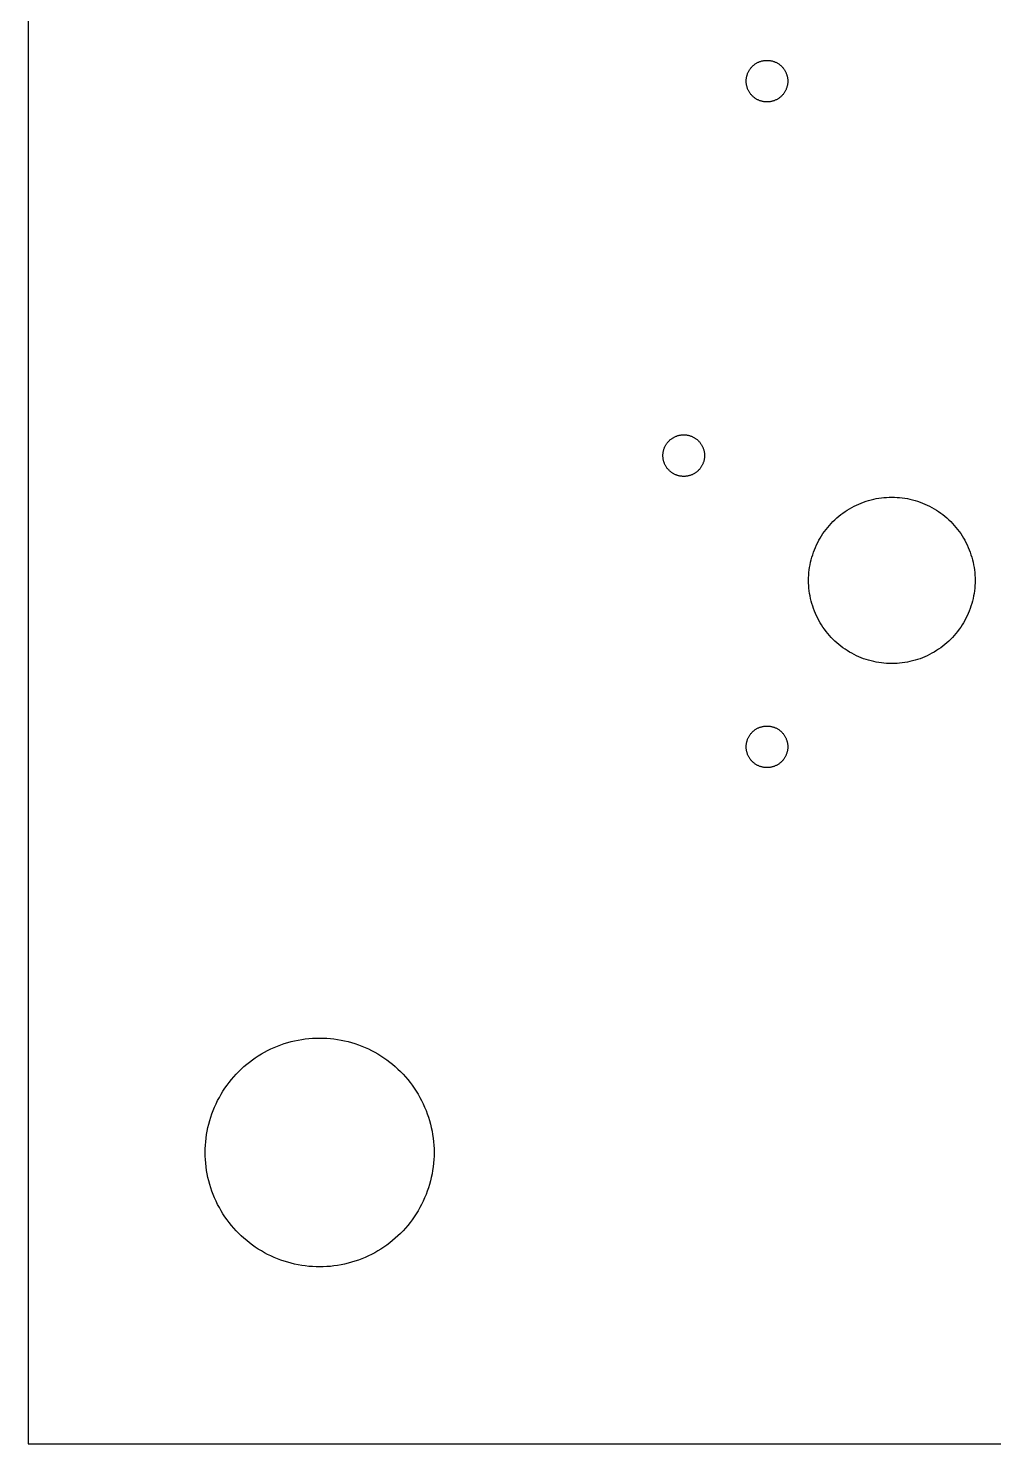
# Model space of a CAD drawing. Header units: metres. Extents: x 0 to 290, y 0 to 144.
# Drawn here: x 0 to 23.2, y 0 to 34.02 of the extents above; entities that cross this region are included whole.
import ezdxf

# ---------------------------------------------------------------- set-up
doc = ezdxf.new("R2010")
doc.units = ezdxf.units.M

msp = doc.modelspace()

# ---------------------------------------------------------------- linework, layer by layer
for p, q in [((0, 144), (0, 0)), ((17.3118, 32.9909), (17.3196, 33.0045)), ((17.3196, 33.0045), (17.3278, 33.0179)), ((17.3278, 33.0179), (17.3365, 33.031)), ((17.3365, 33.031), (17.3455, 33.0439)), ((17.3455, 33.0439), (17.3549, 33.0564)), ((17.3549, 33.0564), (17.3647, 33.0687)), ((17.3647, 33.0687), (17.3749, 33.0806)), ((17.3749, 33.0806), (17.3855, 33.0923)), ((17.3855, 33.0923), (17.3964, 33.1035)), ((17.3964, 33.1035), (17.4077, 33.1145)), ((17.4077, 33.1145), (17.4193, 33.125)), ((17.4193, 33.125), (17.4313, 33.1353)), ((17.4313, 33.1353), (17.4435, 33.1451)), ((17.4435, 33.1451), (17.4561, 33.1545)), ((17.4561, 33.1545), (17.4689, 33.1635)), ((17.4689, 33.1635), (17.4821, 33.1721)), ((17.4821, 33.1721), (17.4955, 33.1804)), ((17.4955, 33.1804), (17.5091, 33.1881)), ((17.5091, 33.1881), (17.523, 33.1955)), ((17.523, 33.1955), (17.5371, 33.2024)), ((17.5371, 33.2024), (17.5514, 33.2089)), ((17.5514, 33.2089), (17.5659, 33.2149)), ((17.5659, 33.2149), (17.5806, 33.2204)), ((17.5806, 33.2204), (17.5955, 33.2255)), ((17.5955, 33.2255), (17.6105, 33.2301)), ((17.6105, 33.2301), (17.6256, 33.2343)), ((17.6256, 33.2343), (17.6409, 33.2379)), ((17.6409, 33.2379), (17.6563, 33.2411)), ((17.6563, 33.2411), (17.6718, 33.2438)), ((17.6718, 33.2438), (17.6873, 33.246)), ((17.6873, 33.246), (17.7029, 33.2478)), ((17.7029, 33.2478), (17.7186, 33.249)), ((17.7186, 33.249), (17.7343, 33.2497)), ((17.7343, 33.2497), (17.75, 33.25)), ((17.75, 33.25), (17.7657, 33.2497)), ((17.7657, 33.2497), (17.7814, 33.249)), ((17.7814, 33.249), (17.797, 33.2478)), ((17.797, 33.2478), (17.8127, 33.246)), ((17.8127, 33.246), (17.8282, 33.2438)), ((17.8282, 33.2438), (17.8437, 33.2411)), ((17.8437, 33.2411), (17.8591, 33.2379)), ((17.8591, 33.2379), (17.8743, 33.2343)), ((17.8743, 33.2343), (17.8895, 33.2301)), ((17.8895, 33.2301), (17.9045, 33.2255)), ((17.9045, 33.2255), (17.9194, 33.2204)), ((17.9194, 33.2204), (17.9341, 33.2149)), ((17.9341, 33.2149), (17.9486, 33.2089)), ((17.9486, 33.2089), (17.9629, 33.2024)), ((17.9629, 33.2024), (17.977, 33.1955)), ((17.977, 33.1955), (17.9909, 33.1881)), ((17.9909, 33.1881), (18.0045, 33.1804)), ((18.0045, 33.1804), (18.0179, 33.1721)), ((18.0179, 33.1721), (18.031, 33.1635)), ((18.031, 33.1635), (18.0439, 33.1545)), ((18.0439, 33.1545), (18.0564, 33.1451)), ((18.0564, 33.1451), (18.0687, 33.1353)), ((18.0687, 33.1353), (18.0806, 33.125)), ((18.0806, 33.125), (18.0923, 33.1145)), ((18.0923, 33.1145), (18.1035, 33.1035)), ((18.1035, 33.1035), (18.1145, 33.0923)), ((18.1145, 33.0923), (18.125, 33.0806)), ((18.125, 33.0806), (18.1353, 33.0687)), ((18.1353, 33.0687), (18.1451, 33.0564)), ((18.1451, 33.0564), (18.1545, 33.0439)), ((18.1545, 33.0439), (18.1635, 33.031)), ((18.1635, 33.031), (18.1721, 33.0179)), ((18.1721, 33.0179), (18.1804, 33.0045)), ((18.1804, 33.0045), (18.1881, 32.9909)), ((17.25, 32.75), (17.2502, 32.7657)), ((17.2502, 32.7343), (17.25, 32.75)), ((17.2502, 32.7657), (17.251, 32.7814)), ((17.251, 32.7186), (17.2502, 32.7343)), ((17.251, 32.7814), (17.2522, 32.797)), ((17.2522, 32.7029), (17.251, 32.7186)), ((17.2522, 32.797), (17.2539, 32.8127)), ((17.2539, 32.6873), (17.2522, 32.7029)), ((17.2539, 32.8127), (17.2561, 32.8282)), ((17.2561, 32.6718), (17.2539, 32.6873)), ((17.2561, 32.8282), (17.2589, 32.8437)), ((17.2589, 32.6563), (17.2561, 32.6718)), ((17.2589, 32.8437), (17.262, 32.8591)), ((17.262, 32.8591), (17.2657, 32.8743)), ((17.2657, 32.8743), (17.2699, 32.8895)), ((17.2699, 32.8895), (17.2745, 32.9045)), ((17.2745, 32.9045), (17.2796, 32.9194)), ((17.2796, 32.9194), (17.2851, 32.9341)), ((17.2851, 32.9341), (17.2911, 32.9486)), ((17.2911, 32.9486), (17.2976, 32.9629)), ((17.2976, 32.9629), (17.3045, 32.977)), ((17.3045, 32.977), (17.3118, 32.9909)), ((18.1881, 32.9909), (18.1955, 32.977)), ((18.1955, 32.977), (18.2024, 32.9629)), ((18.2024, 32.9629), (18.2089, 32.9486)), ((18.2089, 32.9486), (18.2149, 32.9341)), ((18.2149, 32.9341), (18.2204, 32.9194)), ((18.2204, 32.9194), (18.2255, 32.9045)), ((18.2255, 32.9045), (18.2301, 32.8895)), ((18.2301, 32.8895), (18.2343, 32.8743)), ((18.2343, 32.8743), (18.2379, 32.8591)), ((18.2379, 32.8591), (18.2411, 32.8437)), ((18.2411, 32.8437), (18.2438, 32.8282)), ((18.2438, 32.6718), (18.2411, 32.6563)), ((18.2438, 32.8282), (18.246, 32.8127)), ((18.246, 32.6873), (18.2438, 32.6718)), ((18.246, 32.8127), (18.2478, 32.797)), ((18.2478, 32.7029), (18.246, 32.6873)), ((18.2478, 32.797), (18.249, 32.7814)), ((18.249, 32.7186), (18.2478, 32.7029)), ((18.249, 32.7814), (18.2497, 32.7657)), ((18.2497, 32.7343), (18.249, 32.7186)), ((18.2497, 32.7657), (18.25, 32.75)), ((18.25, 32.75), (18.2497, 32.7343)), ((17.262, 32.6409), (17.2589, 32.6563)), ((17.2657, 32.6256), (17.262, 32.6409)), ((17.2699, 32.6105), (17.2657, 32.6256)), ((17.2745, 32.5955), (17.2699, 32.6105)), ((17.2796, 32.5806), (17.2745, 32.5955)), ((17.2851, 32.5659), (17.2796, 32.5806)), ((17.2911, 32.5514), (17.2851, 32.5659)), ((17.2976, 32.5371), (17.2911, 32.5514)), ((17.3045, 32.523), (17.2976, 32.5371)), ((17.3118, 32.5091), (17.3045, 32.523)), ((17.3196, 32.4955), (17.3118, 32.5091)), ((17.3278, 32.4821), (17.3196, 32.4955)), ((17.3365, 32.4689), (17.3278, 32.4821)), ((17.3455, 32.4561), (17.3365, 32.4689)), ((17.3549, 32.4435), (17.3455, 32.4561)), ((17.3647, 32.4313), (17.3549, 32.4435)), ((17.3749, 32.4193), (17.3647, 32.4313)), ((17.3855, 32.4077), (17.3749, 32.4193)), ((17.3964, 32.3964), (17.3855, 32.4077)), ((17.4077, 32.3855), (17.3964, 32.3964)), ((17.4193, 32.3749), (17.4077, 32.3855)), ((17.4313, 32.3647), (17.4193, 32.3749)), ((17.4435, 32.3549), (17.4313, 32.3647)), ((17.4561, 32.3455), (17.4435, 32.3549)), ((17.4689, 32.3365), (17.4561, 32.3455)), ((17.4821, 32.3278), (17.4689, 32.3365)), ((17.4955, 32.3196), (17.4821, 32.3278)), ((17.5091, 32.3118), (17.4955, 32.3196)), ((18.0045, 32.3196), (17.9909, 32.3118)), ((18.0179, 32.3278), (18.0045, 32.3196)), ((18.031, 32.3365), (18.0179, 32.3278)), ((18.0439, 32.3455), (18.031, 32.3365)), ((18.0564, 32.3549), (18.0439, 32.3455)), ((18.0687, 32.3647), (18.0564, 32.3549)), ((18.0806, 32.3749), (18.0687, 32.3647)), ((18.0923, 32.3855), (18.0806, 32.3749)), ((18.1035, 32.3964), (18.0923, 32.3855)), ((18.1145, 32.4077), (18.1035, 32.3964)), ((18.125, 32.4193), (18.1145, 32.4077)), ((18.1353, 32.4313), (18.125, 32.4193)), ((18.1451, 32.4435), (18.1353, 32.4313)), ((18.1545, 32.4561), (18.1451, 32.4435)), ((18.1635, 32.4689), (18.1545, 32.4561)), ((18.1721, 32.4821), (18.1635, 32.4689)), ((18.1804, 32.4955), (18.1721, 32.4821)), ((18.1881, 32.5091), (18.1804, 32.4955)), ((18.1955, 32.523), (18.1881, 32.5091)), ((18.2024, 32.5371), (18.1955, 32.523)), ((18.2089, 32.5514), (18.2024, 32.5371)), ((18.2149, 32.5659), (18.2089, 32.5514)), ((18.2204, 32.5806), (18.2149, 32.5659)), ((18.2255, 32.5955), (18.2204, 32.5806)), ((18.2301, 32.6105), (18.2255, 32.5955)), ((18.2343, 32.6256), (18.2301, 32.6105)), ((18.2379, 32.6409), (18.2343, 32.6256)), ((18.2411, 32.6563), (18.2379, 32.6409)), ((17.523, 32.3045), (17.5091, 32.3118)), ((17.5371, 32.2976), (17.523, 32.3045)), ((17.5514, 32.2911), (17.5371, 32.2976)), ((17.5659, 32.2851), (17.5514, 32.2911)), ((17.5806, 32.2796), (17.5659, 32.2851)), ((17.5955, 32.2745), (17.5806, 32.2796)), ((17.6105, 32.2699), (17.5955, 32.2745)), ((17.6256, 32.2657), (17.6105, 32.2699)), ((17.6409, 32.262), (17.6256, 32.2657)), ((17.6563, 32.2589), (17.6409, 32.262)), ((17.6718, 32.2561), (17.6563, 32.2589)), ((17.6873, 32.2539), (17.6718, 32.2561)), ((17.7029, 32.2522), (17.6873, 32.2539)), ((17.7186, 32.251), (17.7029, 32.2522)), ((17.7343, 32.2502), (17.7186, 32.251)), ((17.75, 32.25), (17.7343, 32.2502)), ((17.7657, 32.2502), (17.75, 32.25)), ((17.7814, 32.251), (17.7657, 32.2502)), ((17.797, 32.2522), (17.7814, 32.251)), ((17.8127, 32.2539), (17.797, 32.2522)), ((17.8282, 32.2561), (17.8127, 32.2539)), ((17.8437, 32.2589), (17.8282, 32.2561)), ((17.8591, 32.262), (17.8437, 32.2589)), ((17.8743, 32.2657), (17.8591, 32.262)), ((17.8895, 32.2699), (17.8743, 32.2657)), ((17.9045, 32.2745), (17.8895, 32.2699)), ((17.9194, 32.2796), (17.9045, 32.2745)), ((17.9341, 32.2851), (17.9194, 32.2796)), ((17.9486, 32.2911), (17.9341, 32.2851)), ((17.9629, 32.2976), (17.9486, 32.2911)), ((17.977, 32.3045), (17.9629, 32.2976)), ((17.9909, 32.3118), (17.977, 32.3045)), ((15.4435, 24.1451), (15.4561, 24.1545)), ((15.4561, 24.1545), (15.4689, 24.1635)), ((15.4689, 24.1635), (15.4821, 24.1721)), ((15.4821, 24.1721), (15.4955, 24.1804)), ((15.4955, 24.1804), (15.5091, 24.1881)), ((15.5091, 24.1881), (15.523, 24.1955)), ((15.523, 24.1955), (15.5371, 24.2024)), ((15.5371, 24.2024), (15.5514, 24.2089)), ((15.5514, 24.2089), (15.5659, 24.2149)), ((15.5659, 24.2149), (15.5806, 24.2204)), ((15.5806, 24.2204), (15.5955, 24.2255)), ((15.5955, 24.2255), (15.6105, 24.2301)), ((15.6105, 24.2301), (15.6256, 24.2343)), ((15.6256, 24.2343), (15.6409, 24.2379)), ((15.6409, 24.2379), (15.6563, 24.2411)), ((15.6563, 24.2411), (15.6718, 24.2438)), ((15.6718, 24.2438), (15.6873, 24.246)), ((15.6873, 24.246), (15.7029, 24.2478)), ((15.7029, 24.2478), (15.7186, 24.249)), ((15.7186, 24.249), (15.7343, 24.2497)), ((15.7343, 24.2497), (15.75, 24.25)), ((15.75, 24.25), (15.7657, 24.2497)), ((15.7657, 24.2497), (15.7814, 24.249)), ((15.7814, 24.249), (15.797, 24.2478)), ((15.797, 24.2478), (15.8127, 24.246)), ((15.8127, 24.246), (15.8282, 24.2438)), ((15.8282, 24.2438), (15.8437, 24.2411)), ((15.8437, 24.2411), (15.8591, 24.2379)), ((15.8591, 24.2379), (15.8743, 24.2343)), ((15.8743, 24.2343), (15.8895, 24.2301)), ((15.8895, 24.2301), (15.9045, 24.2255)), ((15.9045, 24.2255), (15.9194, 24.2204)), ((15.9194, 24.2204), (15.9341, 24.2149)), ((15.9341, 24.2149), (15.9486, 24.2089)), ((15.9486, 24.2089), (15.9629, 24.2024)), ((15.9629, 24.2024), (15.977, 24.1955)), ((15.977, 24.1955), (15.9909, 24.1881)), ((15.9909, 24.1881), (16.0045, 24.1804)), ((16.0045, 24.1804), (16.0179, 24.1721)), ((16.0179, 24.1721), (16.031, 24.1635)), ((16.031, 24.1635), (16.0439, 24.1545)), ((16.0439, 24.1545), (16.0564, 24.1451)), ((15.2539, 23.8127), (15.2561, 23.8282)), ((15.2561, 23.8282), (15.2589, 23.8437)), ((15.2589, 23.8437), (15.262, 23.8591)), ((15.262, 23.8591), (15.2657, 23.8743)), ((15.2657, 23.8743), (15.2699, 23.8895)), ((15.2699, 23.8895), (15.2745, 23.9045)), ((15.2745, 23.9045), (15.2796, 23.9194)), ((15.2796, 23.9194), (15.2851, 23.9341)), ((15.2851, 23.9341), (15.2911, 23.9486)), ((15.2911, 23.9486), (15.2976, 23.9629)), ((15.2976, 23.9629), (15.3045, 23.977)), ((15.3045, 23.977), (15.3118, 23.9909)), ((15.3118, 23.9909), (15.3196, 24.0045)), ((15.3196, 24.0045), (15.3278, 24.0179)), ((15.3278, 24.0179), (15.3365, 24.031)), ((15.3365, 24.031), (15.3455, 24.0439)), ((15.3455, 24.0439), (15.3549, 24.0564)), ((15.3549, 24.0564), (15.3647, 24.0687)), ((15.3647, 24.0687), (15.3749, 24.0806)), ((15.3749, 24.0806), (15.3855, 24.0923)), ((15.3855, 24.0923), (15.3964, 24.1035)), ((15.3964, 24.1035), (15.4077, 24.1145)), ((15.4077, 24.1145), (15.4193, 24.125)), ((15.4193, 24.125), (15.4313, 24.1353)), ((15.4313, 24.1353), (15.4435, 24.1451)), ((16.0564, 24.1451), (16.0687, 24.1353)), ((16.0687, 24.1353), (16.0806, 24.125)), ((16.0806, 24.125), (16.0923, 24.1145)), ((16.0923, 24.1145), (16.1035, 24.1035)), ((16.1035, 24.1035), (16.1145, 24.0923)), ((16.1145, 24.0923), (16.125, 24.0806)), ((16.125, 24.0806), (16.1353, 24.0687)), ((16.1353, 24.0687), (16.1451, 24.0564)), ((16.1451, 24.0564), (16.1545, 24.0439)), ((16.1545, 24.0439), (16.1635, 24.031)), ((16.1635, 24.031), (16.1721, 24.0179)), ((16.1721, 24.0179), (16.1804, 24.0045)), ((16.1804, 24.0045), (16.1881, 23.9909)), ((16.1881, 23.9909), (16.1955, 23.977)), ((16.1955, 23.977), (16.2024, 23.9629)), ((16.2024, 23.9629), (16.2089, 23.9486)), ((16.2089, 23.9486), (16.2149, 23.9341)), ((16.2149, 23.9341), (16.2204, 23.9194)), ((16.2204, 23.9194), (16.2255, 23.9045)), ((16.2255, 23.9045), (16.2301, 23.8895)), ((16.2301, 23.8895), (16.2343, 23.8743)), ((16.2343, 23.8743), (16.2379, 23.8591)), ((16.2379, 23.8591), (16.2411, 23.8437)), ((16.2411, 23.8437), (16.2438, 23.8282)), ((16.2438, 23.8282), (16.246, 23.8127)), ((15.25, 23.75), (15.2502, 23.7657)), ((15.2502, 23.7343), (15.25, 23.75)), ((15.2502, 23.7657), (15.251, 23.7814)), ((15.251, 23.7186), (15.2502, 23.7343)), ((15.251, 23.7814), (15.2522, 23.797)), ((15.2522, 23.7029), (15.251, 23.7186)), ((15.2522, 23.797), (15.2539, 23.8127)), ((15.2539, 23.6873), (15.2522, 23.7029)), ((15.2561, 23.6718), (15.2539, 23.6873)), ((15.2589, 23.6563), (15.2561, 23.6718)), ((15.262, 23.6409), (15.2589, 23.6563)), ((15.2657, 23.6256), (15.262, 23.6409)), ((15.2699, 23.6105), (15.2657, 23.6256)), ((15.2745, 23.5955), (15.2699, 23.6105)), ((15.2796, 23.5806), (15.2745, 23.5955)), ((15.2851, 23.5659), (15.2796, 23.5806)), ((15.2911, 23.5514), (15.2851, 23.5659)), ((15.2976, 23.5371), (15.2911, 23.5514)), ((15.3045, 23.523), (15.2976, 23.5371)), ((15.3118, 23.5091), (15.3045, 23.523)), ((15.3196, 23.4955), (15.3118, 23.5091)), ((15.3278, 23.4821), (15.3196, 23.4955)), ((15.3365, 23.4689), (15.3278, 23.4821)), ((16.1721, 23.4821), (16.1635, 23.4689)), ((16.1804, 23.4955), (16.1721, 23.4821)), ((16.1881, 23.5091), (16.1804, 23.4955)), ((16.1955, 23.523), (16.1881, 23.5091)), ((16.2024, 23.5371), (16.1955, 23.523)), ((16.2089, 23.5514), (16.2024, 23.5371)), ((16.2149, 23.5659), (16.2089, 23.5514)), ((16.2204, 23.5806), (16.2149, 23.5659)), ((16.2255, 23.5955), (16.2204, 23.5806)), ((16.2301, 23.6105), (16.2255, 23.5955)), ((16.2343, 23.6256), (16.2301, 23.6105)), ((16.2379, 23.6409), (16.2343, 23.6256)), ((16.2411, 23.6563), (16.2379, 23.6409)), ((16.2438, 23.6718), (16.2411, 23.6563)), ((16.246, 23.6873), (16.2438, 23.6718)), ((16.246, 23.8127), (16.2478, 23.797)), ((16.2478, 23.7029), (16.246, 23.6873)), ((16.2478, 23.797), (16.249, 23.7814)), ((16.249, 23.7186), (16.2478, 23.7029)), ((16.249, 23.7814), (16.2497, 23.7657)), ((16.2497, 23.7343), (16.249, 23.7186)), ((16.2497, 23.7657), (16.25, 23.75)), ((16.25, 23.75), (16.2497, 23.7343)), ((15.3455, 23.4561), (15.3365, 23.4689)), ((15.3549, 23.4435), (15.3455, 23.4561)), ((15.3647, 23.4313), (15.3549, 23.4435)), ((15.3749, 23.4193), (15.3647, 23.4313)), ((15.3855, 23.4077), (15.3749, 23.4193)), ((15.3964, 23.3964), (15.3855, 23.4077)), ((15.4077, 23.3855), (15.3964, 23.3964)), ((15.4193, 23.3749), (15.4077, 23.3855)), ((15.4313, 23.3647), (15.4193, 23.3749)), ((15.4435, 23.3549), (15.4313, 23.3647)), ((15.4561, 23.3455), (15.4435, 23.3549)), ((15.4689, 23.3365), (15.4561, 23.3455)), ((15.4821, 23.3278), (15.4689, 23.3365)), ((15.4955, 23.3196), (15.4821, 23.3278)), ((15.5091, 23.3118), (15.4955, 23.3196)), ((15.523, 23.3045), (15.5091, 23.3118)), ((15.5371, 23.2976), (15.523, 23.3045)), ((15.5514, 23.2911), (15.5371, 23.2976)), ((15.5659, 23.2851), (15.5514, 23.2911)), ((15.5806, 23.2796), (15.5659, 23.2851)), ((15.5955, 23.2745), (15.5806, 23.2796)), ((15.6105, 23.2699), (15.5955, 23.2745)), ((15.6256, 23.2657), (15.6105, 23.2699)), ((15.6409, 23.262), (15.6256, 23.2657)), ((15.6563, 23.2589), (15.6409, 23.262)), ((15.6718, 23.2561), (15.6563, 23.2589)), ((15.6873, 23.2539), (15.6718, 23.2561)), ((15.7029, 23.2522), (15.6873, 23.2539)), ((15.7186, 23.251), (15.7029, 23.2522)), ((15.7343, 23.2502), (15.7186, 23.251)), ((15.75, 23.25), (15.7343, 23.2502)), ((15.7657, 23.2502), (15.75, 23.25)), ((15.7814, 23.251), (15.7657, 23.2502)), ((15.797, 23.2522), (15.7814, 23.251)), ((15.8127, 23.2539), (15.797, 23.2522)), ((15.8282, 23.2561), (15.8127, 23.2539)), ((15.8437, 23.2589), (15.8282, 23.2561)), ((15.8591, 23.262), (15.8437, 23.2589)), ((15.8743, 23.2657), (15.8591, 23.262)), ((15.8895, 23.2699), (15.8743, 23.2657)), ((15.9045, 23.2745), (15.8895, 23.2699)), ((15.9194, 23.2796), (15.9045, 23.2745)), ((15.9341, 23.2851), (15.9194, 23.2796)), ((15.9486, 23.2911), (15.9341, 23.2851)), ((15.9629, 23.2976), (15.9486, 23.2911)), ((15.977, 23.3045), (15.9629, 23.2976)), ((15.9909, 23.3118), (15.977, 23.3045)), ((16.0045, 23.3196), (15.9909, 23.3118)), ((16.0179, 23.3278), (16.0045, 23.3196)), ((16.031, 23.3365), (16.0179, 23.3278)), ((16.0439, 23.3455), (16.031, 23.3365)), ((16.0564, 23.3549), (16.0439, 23.3455)), ((16.0687, 23.3647), (16.0564, 23.3549)), ((16.0806, 23.3749), (16.0687, 23.3647)), ((16.0923, 23.3855), (16.0806, 23.3749)), ((16.1035, 23.3964), (16.0923, 23.3855)), ((16.1145, 23.4077), (16.1035, 23.3964)), ((16.125, 23.4193), (16.1145, 23.4077)), ((16.1353, 23.4313), (16.125, 23.4193)), ((16.1451, 23.4435), (16.1353, 23.4313)), ((16.1545, 23.4561), (16.1451, 23.4435)), ((16.1635, 23.4689), (16.1545, 23.4561)), ((19.6783, 22.4386), (19.7319, 22.4715)), ((19.7319, 22.4715), (19.7865, 22.5026)), ((19.7865, 22.5026), (19.842, 22.532)), ((19.842, 22.532), (19.8984, 22.5596)), ((19.8984, 22.5596), (19.9557, 22.5855)), ((19.9557, 22.5855), (20.0137, 22.6095)), ((20.0137, 22.6095), (20.0725, 22.6318)), ((20.0725, 22.6318), (20.132, 22.6521)), ((20.132, 22.6521), (20.192, 22.6706)), ((20.192, 22.6706), (20.2526, 22.6872)), ((20.2526, 22.6872), (20.3137, 22.7018)), ((20.3137, 22.7018), (20.3752, 22.7146)), ((20.3752, 22.7146), (20.4371, 22.7254)), ((20.4371, 22.7254), (20.4993, 22.7342)), ((20.4993, 22.7342), (20.5618, 22.7411)), ((20.5618, 22.7411), (20.6244, 22.746)), ((20.6244, 22.746), (20.6872, 22.749)), ((20.6872, 22.749), (20.75, 22.75)), ((20.75, 22.75), (20.8128, 22.749)), ((20.8128, 22.749), (20.8756, 22.746)), ((20.8756, 22.746), (20.9382, 22.7411)), ((20.9382, 22.7411), (21.0007, 22.7342)), ((21.0007, 22.7342), (21.0629, 22.7254)), ((21.0629, 22.7254), (21.1248, 22.7146)), ((21.1248, 22.7146), (21.1863, 22.7018)), ((21.1863, 22.7018), (21.2474, 22.6872)), ((21.2474, 22.6872), (21.308, 22.6706)), ((21.308, 22.6706), (21.368, 22.6521)), ((21.368, 22.6521), (21.4275, 22.6318)), ((21.4275, 22.6318), (21.4862, 22.6095)), ((21.4862, 22.6095), (21.5443, 22.5855)), ((21.5443, 22.5855), (21.6015, 22.5596)), ((21.6015, 22.5596), (21.658, 22.532)), ((21.658, 22.532), (21.7135, 22.5026)), ((21.7135, 22.5026), (21.7681, 22.4715)), ((21.7681, 22.4715), (21.8216, 22.4386)), ((19.2498, 22.0726), (19.2921, 22.1191)), ((19.2921, 22.1191), (19.3358, 22.1642)), ((19.3358, 22.1642), (19.3809, 22.2079)), ((19.3809, 22.2079), (19.4274, 22.2502)), ((19.4274, 22.2502), (19.4751, 22.291)), ((19.4751, 22.291), (19.5242, 22.3303)), ((19.5242, 22.3303), (19.5744, 22.368)), ((19.5744, 22.368), (19.6258, 22.4042)), ((19.6258, 22.4042), (19.6783, 22.4386)), ((21.8216, 22.4386), (21.8742, 22.4042)), ((21.8742, 22.4042), (21.9256, 22.368)), ((21.9256, 22.368), (21.9758, 22.3303)), ((21.9758, 22.3303), (22.0248, 22.291)), ((22.0248, 22.291), (22.0726, 22.2502)), ((22.0726, 22.2502), (22.1191, 22.2079)), ((22.1191, 22.2079), (22.1642, 22.1642)), ((22.1642, 22.1642), (22.2079, 22.1191)), ((22.2079, 22.1191), (22.2502, 22.0726)), ((19.0285, 21.7681), (19.0613, 21.8216)), ((19.0613, 21.8216), (19.0958, 21.8742)), ((19.0958, 21.8742), (19.132, 21.9256)), ((19.132, 21.9256), (19.1697, 21.9758)), ((19.1697, 21.9758), (19.209, 22.0248)), ((19.209, 22.0248), (19.2498, 22.0726)), ((22.2502, 22.0726), (22.291, 22.0248)), ((22.291, 22.0248), (22.3303, 21.9758)), ((22.3303, 21.9758), (22.368, 21.9256)), ((22.368, 21.9256), (22.4042, 21.8742)), ((22.4042, 21.8742), (22.4386, 21.8216)), ((22.4386, 21.8216), (22.4715, 21.7681)), ((18.8682, 21.4275), (18.8904, 21.4862)), ((18.8904, 21.4862), (18.9145, 21.5443)), ((18.9145, 21.5443), (18.9403, 21.6015)), ((18.9403, 21.6015), (18.968, 21.658)), ((18.968, 21.658), (18.9974, 21.7135)), ((18.9974, 21.7135), (19.0285, 21.7681)), ((22.4715, 21.7681), (22.5026, 21.7135)), ((22.5026, 21.7135), (22.532, 21.658)), ((22.532, 21.658), (22.5596, 21.6015)), ((22.5596, 21.6015), (22.5855, 21.5443)), ((22.5855, 21.5443), (22.6095, 21.4862)), ((22.6095, 21.4862), (22.6318, 21.4275)), ((18.7746, 21.0629), (18.7854, 21.1248)), ((18.7854, 21.1248), (18.7982, 21.1863)), ((18.7982, 21.1863), (18.8128, 21.2474)), ((18.8128, 21.2474), (18.8294, 21.308)), ((18.8294, 21.308), (18.8479, 21.368)), ((18.8479, 21.368), (18.8682, 21.4275)), ((22.6318, 21.4275), (22.6521, 21.368)), ((22.6521, 21.368), (22.6706, 21.308)), ((22.6706, 21.308), (22.6872, 21.2474)), ((22.6872, 21.2474), (22.7018, 21.1863)), ((22.7018, 21.1863), (22.7146, 21.1248)), ((22.7146, 21.1248), (22.7254, 21.0629)), ((18.75, 20.75), (18.751, 20.8128)), ((18.751, 20.8128), (18.7539, 20.8756)), ((18.7539, 20.8756), (18.7589, 20.9382)), ((18.7589, 20.9382), (18.7658, 21.0007)), ((18.7658, 21.0007), (18.7746, 21.0629)), ((22.7254, 21.0629), (22.7342, 21.0007)), ((22.7342, 21.0007), (22.7411, 20.9382)), ((22.7411, 20.9382), (22.746, 20.8756)), ((22.746, 20.8756), (22.749, 20.8128)), ((22.749, 20.8128), (22.75, 20.75)), ((18.751, 20.6872), (18.75, 20.75)), ((18.7539, 20.6244), (18.751, 20.6872)), ((18.7589, 20.5618), (18.7539, 20.6244)), ((18.7658, 20.4993), (18.7589, 20.5618)), ((18.7746, 20.4371), (18.7658, 20.4993)), ((18.7854, 20.3752), (18.7746, 20.4371)), ((22.7254, 20.4371), (22.7146, 20.3752)), ((22.7342, 20.4993), (22.7254, 20.4371)), ((22.7411, 20.5618), (22.7342, 20.4993)), ((22.746, 20.6244), (22.7411, 20.5618)), ((22.749, 20.6872), (22.746, 20.6244)), ((22.75, 20.75), (22.749, 20.6872)), ((18.7982, 20.3137), (18.7854, 20.3752)), ((18.8128, 20.2526), (18.7982, 20.3137)), ((18.8294, 20.192), (18.8128, 20.2526)), ((18.8479, 20.132), (18.8294, 20.192)), ((18.8682, 20.0725), (18.8479, 20.132)), ((18.8904, 20.0137), (18.8682, 20.0725)), ((22.6318, 20.0725), (22.6095, 20.0137)), ((22.6521, 20.132), (22.6318, 20.0725)), ((22.6706, 20.192), (22.6521, 20.132)), ((22.6872, 20.2526), (22.6706, 20.192)), ((22.7018, 20.3137), (22.6872, 20.2526)), ((22.7146, 20.3752), (22.7018, 20.3137)), ((18.9145, 19.9557), (18.8904, 20.0137)), ((18.9403, 19.8984), (18.9145, 19.9557)), ((18.968, 19.842), (18.9403, 19.8984)), ((18.9974, 19.7865), (18.968, 19.842)), ((19.0285, 19.7319), (18.9974, 19.7865)), ((19.0613, 19.6783), (19.0285, 19.7319)), ((22.4715, 19.7319), (22.4386, 19.6783)), ((22.5026, 19.7865), (22.4715, 19.7319)), ((22.532, 19.842), (22.5026, 19.7865)), ((22.5596, 19.8984), (22.532, 19.842)), ((22.5855, 19.9557), (22.5596, 19.8984)), ((22.6095, 20.0137), (22.5855, 19.9557)), ((19.0958, 19.6258), (19.0613, 19.6783)), ((19.132, 19.5744), (19.0958, 19.6258)), ((19.1697, 19.5242), (19.132, 19.5744)), ((19.209, 19.4751), (19.1697, 19.5242)), ((19.2498, 19.4274), (19.209, 19.4751)), ((19.2921, 19.3809), (19.2498, 19.4274)), ((22.2502, 19.4274), (22.2079, 19.3809)), ((22.291, 19.4751), (22.2502, 19.4274)), ((22.3303, 19.5242), (22.291, 19.4751)), ((22.368, 19.5744), (22.3303, 19.5242)), ((22.4042, 19.6258), (22.368, 19.5744)), ((22.4386, 19.6783), (22.4042, 19.6258)), ((19.3358, 19.3358), (19.2921, 19.3809)), ((19.3809, 19.2921), (19.3358, 19.3358)), ((19.4274, 19.2498), (19.3809, 19.2921)), ((19.4751, 19.209), (19.4274, 19.2498)), ((19.5242, 19.1697), (19.4751, 19.209)), ((19.5744, 19.132), (19.5242, 19.1697)), ((19.6258, 19.0958), (19.5744, 19.132)), ((19.6783, 19.0613), (19.6258, 19.0958)), ((19.7319, 19.0285), (19.6783, 19.0613)), ((21.8216, 19.0613), (21.7681, 19.0285)), ((21.8742, 19.0958), (21.8216, 19.0613)), ((21.9256, 19.132), (21.8742, 19.0958)), ((21.9758, 19.1697), (21.9256, 19.132)), ((22.0248, 19.209), (21.9758, 19.1697)), ((22.0726, 19.2498), (22.0248, 19.209)), ((22.1191, 19.2921), (22.0726, 19.2498)), ((22.1642, 19.3358), (22.1191, 19.2921)), ((22.2079, 19.3809), (22.1642, 19.3358)), ((19.7865, 18.9974), (19.7319, 19.0285)), ((19.842, 18.968), (19.7865, 18.9974)), ((19.8984, 18.9403), (19.842, 18.968)), ((19.9557, 18.9145), (19.8984, 18.9403)), ((20.0137, 18.8904), (19.9557, 18.9145)), ((20.0725, 18.8682), (20.0137, 18.8904)), ((20.132, 18.8479), (20.0725, 18.8682)), ((20.192, 18.8294), (20.132, 18.8479)), ((20.2526, 18.8128), (20.192, 18.8294)), ((20.3137, 18.7982), (20.2526, 18.8128)), ((20.3752, 18.7854), (20.3137, 18.7982)), ((20.4371, 18.7746), (20.3752, 18.7854)), ((20.4993, 18.7658), (20.4371, 18.7746)), ((20.5618, 18.7589), (20.4993, 18.7658)), ((20.6244, 18.7539), (20.5618, 18.7589)), ((20.6872, 18.751), (20.6244, 18.7539)), ((20.75, 18.75), (20.6872, 18.751)), ((20.8128, 18.751), (20.75, 18.75)), ((20.8756, 18.7539), (20.8128, 18.751)), ((20.9382, 18.7589), (20.8756, 18.7539)), ((21.0007, 18.7658), (20.9382, 18.7589)), ((21.0629, 18.7746), (21.0007, 18.7658)), ((21.1248, 18.7854), (21.0629, 18.7746)), ((21.1863, 18.7982), (21.1248, 18.7854)), ((21.2474, 18.8128), (21.1863, 18.7982)), ((21.308, 18.8294), (21.2474, 18.8128)), ((21.368, 18.8479), (21.308, 18.8294)), ((21.4275, 18.8682), (21.368, 18.8479)), ((21.4862, 18.8904), (21.4275, 18.8682)), ((21.5443, 18.9145), (21.4862, 18.8904)), ((21.6015, 18.9403), (21.5443, 18.9145)), ((21.658, 18.968), (21.6015, 18.9403)), ((21.7135, 18.9974), (21.658, 18.968)), ((21.7681, 19.0285), (21.7135, 18.9974)), ((17.3196, 17.0045), (17.3278, 17.0179)), ((17.3278, 17.0179), (17.3365, 17.031)), ((17.3365, 17.031), (17.3455, 17.0439)), ((17.3455, 17.0439), (17.3549, 17.0564)), ((17.3549, 17.0564), (17.3647, 17.0687)), ((17.3647, 17.0687), (17.3749, 17.0806)), ((17.3749, 17.0806), (17.3855, 17.0923)), ((17.3855, 17.0923), (17.3964, 17.1035)), ((17.3964, 17.1035), (17.4077, 17.1145)), ((17.4077, 17.1145), (17.4193, 17.125)), ((17.4193, 17.125), (17.4313, 17.1353)), ((17.4313, 17.1353), (17.4435, 17.1451)), ((17.4435, 17.1451), (17.4561, 17.1545)), ((17.4561, 17.1545), (17.4689, 17.1635)), ((17.4689, 17.1635), (17.4821, 17.1721)), ((17.4821, 17.1721), (17.4955, 17.1804)), ((17.4955, 17.1804), (17.5091, 17.1881)), ((17.5091, 17.1881), (17.523, 17.1955)), ((17.523, 17.1955), (17.5371, 17.2024)), ((17.5371, 17.2024), (17.5514, 17.2089)), ((17.5514, 17.2089), (17.5659, 17.2149)), ((17.5659, 17.2149), (17.5806, 17.2204)), ((17.5806, 17.2204), (17.5955, 17.2255)), ((17.5955, 17.2255), (17.6105, 17.2301)), ((17.6105, 17.2301), (17.6256, 17.2343)), ((17.6256, 17.2343), (17.6409, 17.2379)), ((17.6409, 17.2379), (17.6563, 17.2411)), ((17.6563, 17.2411), (17.6718, 17.2438)), ((17.6718, 17.2438), (17.6873, 17.246)), ((17.6873, 17.246), (17.7029, 17.2478)), ((17.7029, 17.2478), (17.7186, 17.249)), ((17.7186, 17.249), (17.7343, 17.2497)), ((17.7343, 17.2497), (17.75, 17.25)), ((17.75, 17.25), (17.7657, 17.2497)), ((17.7657, 17.2497), (17.7814, 17.249)), ((17.7814, 17.249), (17.797, 17.2478)), ((17.797, 17.2478), (17.8127, 17.246)), ((17.8127, 17.246), (17.8282, 17.2438)), ((17.8282, 17.2438), (17.8437, 17.2411)), ((17.8437, 17.2411), (17.8591, 17.2379)), ((17.8591, 17.2379), (17.8743, 17.2343)), ((17.8743, 17.2343), (17.8895, 17.2301)), ((17.8895, 17.2301), (17.9045, 17.2255)), ((17.9045, 17.2255), (17.9194, 17.2204)), ((17.9194, 17.2204), (17.9341, 17.2149)), ((17.9341, 17.2149), (17.9486, 17.2089)), ((17.9486, 17.2089), (17.9629, 17.2024)), ((17.9629, 17.2024), (17.977, 17.1955)), ((17.977, 17.1955), (17.9909, 17.1881)), ((17.9909, 17.1881), (18.0045, 17.1804)), ((18.0045, 17.1804), (18.0179, 17.1721)), ((18.0179, 17.1721), (18.031, 17.1635)), ((18.031, 17.1635), (18.0439, 17.1545)), ((18.0439, 17.1545), (18.0564, 17.1451)), ((18.0564, 17.1451), (18.0687, 17.1353)), ((18.0687, 17.1353), (18.0806, 17.125)), ((18.0806, 17.125), (18.0923, 17.1145)), ((18.0923, 17.1145), (18.1035, 17.1035)), ((18.1035, 17.1035), (18.1145, 17.0923)), ((18.1145, 17.0923), (18.125, 17.0806)), ((18.125, 17.0806), (18.1353, 17.0687)), ((18.1353, 17.0687), (18.1451, 17.0564)), ((18.1451, 17.0564), (18.1545, 17.0439)), ((18.1545, 17.0439), (18.1635, 17.031)), ((18.1635, 17.031), (18.1721, 17.0179)), ((18.1721, 17.0179), (18.1804, 17.0045)), ((17.25, 16.75), (17.2502, 16.7657)), ((17.2502, 16.7343), (17.25, 16.75)), ((17.2502, 16.7657), (17.251, 16.7814)), ((17.251, 16.7186), (17.2502, 16.7343)), ((17.251, 16.7814), (17.2522, 16.797)), ((17.2522, 16.7029), (17.251, 16.7186)), ((17.2522, 16.797), (17.2539, 16.8127)), ((17.2539, 16.6873), (17.2522, 16.7029)), ((17.2539, 16.8127), (17.2561, 16.8282)), ((17.2561, 16.6718), (17.2539, 16.6873)), ((17.2561, 16.8282), (17.2589, 16.8437)), ((17.2589, 16.6563), (17.2561, 16.6718)), ((17.2589, 16.8437), (17.262, 16.8591)), ((17.262, 16.8591), (17.2657, 16.8743)), ((17.2657, 16.8743), (17.2699, 16.8895)), ((17.2699, 16.8895), (17.2745, 16.9045)), ((17.2745, 16.9045), (17.2796, 16.9194)), ((17.2796, 16.9194), (17.2851, 16.9341)), ((17.2851, 16.9341), (17.2911, 16.9486)), ((17.2911, 16.9486), (17.2976, 16.9629)), ((17.2976, 16.9629), (17.3045, 16.977)), ((17.3045, 16.977), (17.3118, 16.9909)), ((17.3118, 16.9909), (17.3196, 17.0045)), ((18.1804, 17.0045), (18.1881, 16.9909)), ((18.1881, 16.9909), (18.1955, 16.977)), ((18.1955, 16.977), (18.2024, 16.9629)), ((18.2024, 16.9629), (18.2089, 16.9486)), ((18.2089, 16.9486), (18.2149, 16.9341)), ((18.2149, 16.9341), (18.2204, 16.9194)), ((18.2204, 16.9194), (18.2255, 16.9045)), ((18.2255, 16.9045), (18.2301, 16.8895)), ((18.2301, 16.8895), (18.2343, 16.8743)), ((18.2343, 16.8743), (18.2379, 16.8591)), ((18.2379, 16.8591), (18.2411, 16.8437)), ((18.2411, 16.8437), (18.2438, 16.8282)), ((18.2438, 16.6718), (18.2411, 16.6563)), ((18.2438, 16.8282), (18.246, 16.8127)), ((18.246, 16.6873), (18.2438, 16.6718)), ((18.246, 16.8127), (18.2478, 16.797)), ((18.2478, 16.7029), (18.246, 16.6873)), ((18.2478, 16.797), (18.249, 16.7814)), ((18.249, 16.7186), (18.2478, 16.7029)), ((18.249, 16.7814), (18.2497, 16.7657)), ((18.2497, 16.7343), (18.249, 16.7186)), ((18.2497, 16.7657), (18.25, 16.75)), ((18.25, 16.75), (18.2497, 16.7343)), ((17.262, 16.6409), (17.2589, 16.6563)), ((17.2657, 16.6256), (17.262, 16.6409)), ((17.2699, 16.6105), (17.2657, 16.6256)), ((17.2745, 16.5955), (17.2699, 16.6105)), ((17.2796, 16.5806), (17.2745, 16.5955)), ((17.2851, 16.5659), (17.2796, 16.5806)), ((17.2911, 16.5514), (17.2851, 16.5659)), ((17.2976, 16.5371), (17.2911, 16.5514)), ((17.3045, 16.523), (17.2976, 16.5371)), ((17.3118, 16.5091), (17.3045, 16.523)), ((17.3196, 16.4955), (17.3118, 16.5091)), ((17.3278, 16.4821), (17.3196, 16.4955)), ((17.3365, 16.4689), (17.3278, 16.4821)), ((17.3455, 16.4561), (17.3365, 16.4689)), ((17.3549, 16.4435), (17.3455, 16.4561)), ((17.3647, 16.4313), (17.3549, 16.4435)), ((17.3749, 16.4193), (17.3647, 16.4313)), ((17.3855, 16.4077), (17.3749, 16.4193)), ((17.3964, 16.3964), (17.3855, 16.4077)), ((17.4077, 16.3855), (17.3964, 16.3964)), ((17.4193, 16.3749), (17.4077, 16.3855)), ((17.4313, 16.3647), (17.4193, 16.3749)), ((17.4435, 16.3549), (17.4313, 16.3647)), ((17.4561, 16.3455), (17.4435, 16.3549)), ((17.4689, 16.3365), (17.4561, 16.3455)), ((17.4821, 16.3278), (17.4689, 16.3365)), ((18.031, 16.3365), (18.0179, 16.3278)), ((18.0439, 16.3455), (18.031, 16.3365)), ((18.0564, 16.3549), (18.0439, 16.3455)), ((18.0687, 16.3647), (18.0564, 16.3549)), ((18.0806, 16.3749), (18.0687, 16.3647)), ((18.0923, 16.3855), (18.0806, 16.3749)), ((18.1035, 16.3964), (18.0923, 16.3855)), ((18.1145, 16.4077), (18.1035, 16.3964)), ((18.125, 16.4193), (18.1145, 16.4077)), ((18.1353, 16.4313), (18.125, 16.4193)), ((18.1451, 16.4435), (18.1353, 16.4313)), ((18.1545, 16.4561), (18.1451, 16.4435)), ((18.1635, 16.4689), (18.1545, 16.4561)), ((18.1721, 16.4821), (18.1635, 16.4689)), ((18.1804, 16.4955), (18.1721, 16.4821)), ((18.1881, 16.5091), (18.1804, 16.4955)), ((18.1955, 16.523), (18.1881, 16.5091)), ((18.2024, 16.5371), (18.1955, 16.523)), ((18.2089, 16.5514), (18.2024, 16.5371)), ((18.2149, 16.5659), (18.2089, 16.5514)), ((18.2204, 16.5806), (18.2149, 16.5659)), ((18.2255, 16.5955), (18.2204, 16.5806)), ((18.2301, 16.6105), (18.2255, 16.5955)), ((18.2343, 16.6256), (18.2301, 16.6105)), ((18.2379, 16.6409), (18.2343, 16.6256)), ((18.2411, 16.6563), (18.2379, 16.6409)), ((17.4955, 16.3196), (17.4821, 16.3278)), ((17.5091, 16.3118), (17.4955, 16.3196)), ((17.523, 16.3045), (17.5091, 16.3118)), ((17.5371, 16.2976), (17.523, 16.3045)), ((17.5514, 16.2911), (17.5371, 16.2976)), ((17.5659, 16.2851), (17.5514, 16.2911)), ((17.5806, 16.2796), (17.5659, 16.2851)), ((17.5955, 16.2745), (17.5806, 16.2796)), ((17.6105, 16.2699), (17.5955, 16.2745)), ((17.6256, 16.2657), (17.6105, 16.2699)), ((17.6409, 16.262), (17.6256, 16.2657)), ((17.6563, 16.2589), (17.6409, 16.262)), ((17.6718, 16.2561), (17.6563, 16.2589)), ((17.6873, 16.2539), (17.6718, 16.2561)), ((17.7029, 16.2522), (17.6873, 16.2539)), ((17.7186, 16.251), (17.7029, 16.2522)), ((17.7343, 16.2502), (17.7186, 16.251)), ((17.75, 16.25), (17.7343, 16.2502)), ((17.7657, 16.2502), (17.75, 16.25)), ((17.7814, 16.251), (17.7657, 16.2502)), ((17.797, 16.2522), (17.7814, 16.251)), ((17.8127, 16.2539), (17.797, 16.2522)), ((17.8282, 16.2561), (17.8127, 16.2539)), ((17.8437, 16.2589), (17.8282, 16.2561)), ((17.8591, 16.262), (17.8437, 16.2589)), ((17.8743, 16.2657), (17.8591, 16.262)), ((17.8895, 16.2699), (17.8743, 16.2657)), ((17.9045, 16.2745), (17.8895, 16.2699)), ((17.9194, 16.2796), (17.9045, 16.2745)), ((17.9341, 16.2851), (17.9194, 16.2796)), ((17.9486, 16.2911), (17.9341, 16.2851)), ((17.9629, 16.2976), (17.9486, 16.2911)), ((17.977, 16.3045), (17.9629, 16.2976)), ((17.9909, 16.3118), (17.977, 16.3045)), ((18.0045, 16.3196), (17.9909, 16.3118)), ((18.0179, 16.3278), (18.0045, 16.3196)), ((5.90784, 9.52382), (5.98766, 9.55688)), ((5.98766, 9.55688), (6.06847, 9.58742)), ((6.06847, 9.58742), (6.15019, 9.6154)), ((6.15019, 9.6154), (6.23277, 9.64079)), ((6.23277, 9.64079), (6.3161, 9.66359)), ((6.3161, 9.66359), (6.4001, 9.68376)), ((6.4001, 9.68376), (6.4847, 9.70128)), ((6.4847, 9.70128), (6.56979, 9.71614)), ((6.56979, 9.71614), (6.65532, 9.7283)), ((6.65532, 9.7283), (6.7412, 9.73779)), ((6.7412, 9.73779), (6.82732, 9.74457)), ((6.82732, 9.74457), (6.91362, 9.74864)), ((6.91362, 9.74864), (7, 9.75)), ((7, 9.75), (7.08636, 9.74864)), ((7.08636, 9.74864), (7.17267, 9.74457)), ((7.17267, 9.74457), (7.25879, 9.73779)), ((7.25879, 9.73779), (7.34467, 9.7283)), ((7.34467, 9.7283), (7.43019, 9.71614)), ((7.43019, 9.71614), (7.51529, 9.70128)), ((7.51529, 9.70128), (7.59988, 9.68376)), ((7.59988, 9.68376), (7.68388, 9.66359)), ((7.68388, 9.66359), (7.76721, 9.64079)), ((7.76721, 9.64079), (7.84979, 9.6154)), ((7.84979, 9.6154), (7.93152, 9.58742)), ((7.93152, 9.58742), (8.01233, 9.55688)), ((8.01233, 9.55688), (8.09215, 9.52382)), ((5.3145, 9.17291), (5.38358, 9.22479)), ((5.38358, 9.22479), (5.45427, 9.27446)), ((5.45427, 9.27446), (5.52647, 9.3219)), ((5.52647, 9.3219), (5.60013, 9.36703)), ((5.60013, 9.36703), (5.67517, 9.40984)), ((5.67517, 9.40984), (5.75153, 9.45026)), ((5.75153, 9.45026), (5.8291, 9.48827)), ((5.8291, 9.48827), (5.90784, 9.52382)), ((8.09215, 9.52382), (8.17088, 9.48827)), ((8.17088, 9.48827), (8.24846, 9.45026)), ((8.24846, 9.45026), (8.32481, 9.40984)), ((8.32481, 9.40984), (8.39986, 9.36703)), ((8.39986, 9.36703), (8.47351, 9.3219)), ((8.47351, 9.3219), (8.54572, 9.27446)), ((8.54572, 9.27446), (8.61641, 9.22479)), ((8.61641, 9.22479), (8.68549, 9.17291)), ((4.93718, 8.8186), (4.99533, 8.88249)), ((4.99533, 8.88249), (5.05545, 8.94453)), ((5.05545, 8.94453), (5.11749, 9.00465)), ((5.11749, 9.00465), (5.18138, 9.06281)), ((5.18138, 9.06281), (5.24707, 9.1189)), ((5.24707, 9.1189), (5.3145, 9.17291)), ((8.68549, 9.17291), (8.75291, 9.1189)), ((8.75291, 9.1189), (8.8186, 9.06281)), ((8.8186, 9.06281), (8.88249, 9.00465)), ((8.88249, 9.00465), (8.94453, 8.94453)), ((8.94453, 8.94453), (9.00465, 8.88249)), ((9.00465, 8.88249), (9.06281, 8.8186)), ((4.67809, 8.47351), (4.72552, 8.54572)), ((4.72552, 8.54572), (4.77519, 8.61641)), ((4.77519, 8.61641), (4.82707, 8.68549)), ((4.82707, 8.68549), (4.88109, 8.75291)), ((4.88109, 8.75291), (4.93718, 8.8186)), ((9.06281, 8.8186), (9.1189, 8.75291)), ((9.1189, 8.75291), (9.17291, 8.68549)), ((9.17291, 8.68549), (9.22479, 8.61641)), ((9.22479, 8.61641), (9.27446, 8.54572)), ((9.27446, 8.54572), (9.3219, 8.47351)), ((4.47617, 8.09215), (4.51172, 8.17088)), ((4.51172, 8.17088), (4.54973, 8.24846)), ((4.54973, 8.24846), (4.59015, 8.32481)), ((4.59015, 8.32481), (4.63295, 8.39986)), ((4.63295, 8.39986), (4.67809, 8.47351)), ((9.3219, 8.47351), (9.36703, 8.39986)), ((9.36703, 8.39986), (9.40984, 8.32481)), ((9.40984, 8.32481), (9.45026, 8.24846)), ((9.45026, 8.24846), (9.48827, 8.17088)), ((9.48827, 8.17088), (9.52382, 8.09215)), ((4.35919, 7.76721), (4.38458, 7.84979)), ((4.38458, 7.84979), (4.41257, 7.93152)), ((4.41257, 7.93152), (4.4431, 8.01233)), ((4.4431, 8.01233), (4.47617, 8.09215)), ((9.52382, 8.09215), (9.55688, 8.01233)), ((9.55688, 8.01233), (9.58742, 7.93152)), ((9.58742, 7.93152), (9.6154, 7.84979)), ((9.6154, 7.84979), (9.64079, 7.76721)), ((4.28384, 7.43019), (4.29871, 7.51529)), ((4.29871, 7.51529), (4.31622, 7.59988)), ((4.31622, 7.59988), (4.3364, 7.68388)), ((4.3364, 7.68388), (4.35919, 7.76721)), ((9.64079, 7.76721), (9.66359, 7.68388)), ((9.66359, 7.68388), (9.68376, 7.59988)), ((9.68376, 7.59988), (9.70128, 7.51529)), ((9.70128, 7.51529), (9.71614, 7.43019)), ((4.25134, 7.08636), (4.25542, 7.17267)), ((4.25542, 7.17267), (4.26219, 7.25879)), ((4.26219, 7.25879), (4.27168, 7.34467)), ((4.27168, 7.34467), (4.28384, 7.43019)), ((9.71614, 7.43019), (9.7283, 7.34467)), ((9.7283, 7.34467), (9.73779, 7.25879)), ((9.73779, 7.25879), (9.74457, 7.17267)), ((9.74457, 7.17267), (9.74864, 7.08636)), ((4.25, 7), (4.25134, 7.08636)), ((4.25134, 6.91362), (4.25, 7)), ((4.25542, 6.82732), (4.25134, 6.91362)), ((4.26219, 6.7412), (4.25542, 6.82732)), ((9.74457, 6.82732), (9.73779, 6.7412)), ((9.74864, 6.91362), (9.74457, 6.82732)), ((9.74864, 7.08636), (9.75, 7)), ((9.75, 7), (9.74864, 6.91362)), ((4.27168, 6.65532), (4.26219, 6.7412)), ((4.28384, 6.56979), (4.27168, 6.65532)), ((4.29871, 6.4847), (4.28384, 6.56979)), ((4.31622, 6.4001), (4.29871, 6.4847)), ((9.70128, 6.4847), (9.68376, 6.4001)), ((9.71614, 6.56979), (9.70128, 6.4847)), ((9.7283, 6.65532), (9.71614, 6.56979)), ((9.73779, 6.7412), (9.7283, 6.65532)), ((4.3364, 6.3161), (4.31622, 6.4001)), ((4.35919, 6.23277), (4.3364, 6.3161)), ((4.38458, 6.15019), (4.35919, 6.23277)), ((4.41257, 6.06847), (4.38458, 6.15019)), ((9.6154, 6.15019), (9.58742, 6.06847)), ((9.64079, 6.23277), (9.6154, 6.15019)), ((9.66359, 6.3161), (9.64079, 6.23277)), ((9.68376, 6.4001), (9.66359, 6.3161)), ((4.4431, 5.98766), (4.41257, 6.06847)), ((4.47617, 5.90784), (4.4431, 5.98766)), ((4.51172, 5.8291), (4.47617, 5.90784)), ((4.54973, 5.75153), (4.51172, 5.8291)), ((9.48827, 5.8291), (9.45026, 5.75153)), ((9.52382, 5.90784), (9.48827, 5.8291)), ((9.55688, 5.98766), (9.52382, 5.90784)), ((9.58742, 6.06847), (9.55688, 5.98766)), ((4.59015, 5.67517), (4.54973, 5.75153)), ((4.63295, 5.60013), (4.59015, 5.67517)), ((4.67809, 5.52647), (4.63295, 5.60013)), ((4.72552, 5.45427), (4.67809, 5.52647)), ((4.77519, 5.38358), (4.72552, 5.45427)), ((9.27446, 5.45427), (9.22479, 5.38358)), ((9.3219, 5.52647), (9.27446, 5.45427)), ((9.36703, 5.60013), (9.3219, 5.52647)), ((9.40984, 5.67517), (9.36703, 5.60013)), ((9.45026, 5.75153), (9.40984, 5.67517)), ((4.82707, 5.3145), (4.77519, 5.38358)), ((4.88109, 5.24707), (4.82707, 5.3145)), ((4.93718, 5.18138), (4.88109, 5.24707)), ((4.99533, 5.11749), (4.93718, 5.18138)), ((5.05545, 5.05545), (4.99533, 5.11749)), ((9.00465, 5.11749), (8.94453, 5.05545)), ((9.06281, 5.18138), (9.00465, 5.11749)), ((9.1189, 5.24707), (9.06281, 5.18138)), ((9.17291, 5.3145), (9.1189, 5.24707)), ((9.22479, 5.38358), (9.17291, 5.3145)), ((5.11749, 4.99533), (5.05545, 5.05545)), ((5.18138, 4.93718), (5.11749, 4.99533)), ((5.24707, 4.88109), (5.18138, 4.93718)), ((5.3145, 4.82707), (5.24707, 4.88109)), ((5.38358, 4.77519), (5.3145, 4.82707)), ((5.45427, 4.72552), (5.38358, 4.77519)), ((8.61641, 4.77519), (8.54572, 4.72552)), ((8.68549, 4.82707), (8.61641, 4.77519)), ((8.75291, 4.88109), (8.68549, 4.82707)), ((8.8186, 4.93718), (8.75291, 4.88109)), ((8.88249, 4.99533), (8.8186, 4.93718)), ((8.94453, 5.05545), (8.88249, 4.99533)), ((5.52647, 4.67809), (5.45427, 4.72552)), ((5.60013, 4.63295), (5.52647, 4.67809)), ((5.67517, 4.59015), (5.60013, 4.63295)), ((5.75153, 4.54973), (5.67517, 4.59015)), ((5.8291, 4.51172), (5.75153, 4.54973)), ((5.90784, 4.47617), (5.8291, 4.51172)), ((5.98766, 4.4431), (5.90784, 4.47617)), ((6.06847, 4.41257), (5.98766, 4.4431)), ((8.01233, 4.4431), (7.93152, 4.41257)), ((8.09215, 4.47617), (8.01233, 4.4431)), ((8.17088, 4.51172), (8.09215, 4.47617)), ((8.24846, 4.54973), (8.17088, 4.51172)), ((8.32481, 4.59015), (8.24846, 4.54973)), ((8.39986, 4.63295), (8.32481, 4.59015)), ((8.47351, 4.67809), (8.39986, 4.63295)), ((8.54572, 4.72552), (8.47351, 4.67809)), ((6.15019, 4.38458), (6.06847, 4.41257)), ((6.23277, 4.35919), (6.15019, 4.38458)), ((6.3161, 4.3364), (6.23277, 4.35919)), ((6.4001, 4.31622), (6.3161, 4.3364)), ((6.4847, 4.29871), (6.4001, 4.31622)), ((6.56979, 4.28384), (6.4847, 4.29871)), ((6.65532, 4.27168), (6.56979, 4.28384)), ((6.7412, 4.26219), (6.65532, 4.27168)), ((6.82732, 4.25542), (6.7412, 4.26219)), ((6.91362, 4.25134), (6.82732, 4.25542)), ((7, 4.25), (6.91362, 4.25134)), ((7.08636, 4.25134), (7, 4.25)), ((7.17267, 4.25542), (7.08636, 4.25134)), ((7.25879, 4.26219), (7.17267, 4.25542)), ((7.34467, 4.27168), (7.25879, 4.26219)), ((7.43019, 4.28384), (7.34467, 4.27168)), ((7.51529, 4.29871), (7.43019, 4.28384)), ((7.59988, 4.31622), (7.51529, 4.29871)), ((7.68388, 4.3364), (7.59988, 4.31622)), ((7.76721, 4.35919), (7.68388, 4.3364)), ((7.84979, 4.38458), (7.76721, 4.35919)), ((7.93152, 4.41257), (7.84979, 4.38458)), ((0, 0), (89.5, 0))]:
    msp.add_line(p, q)

doc.saveas('drawing.dxf')
